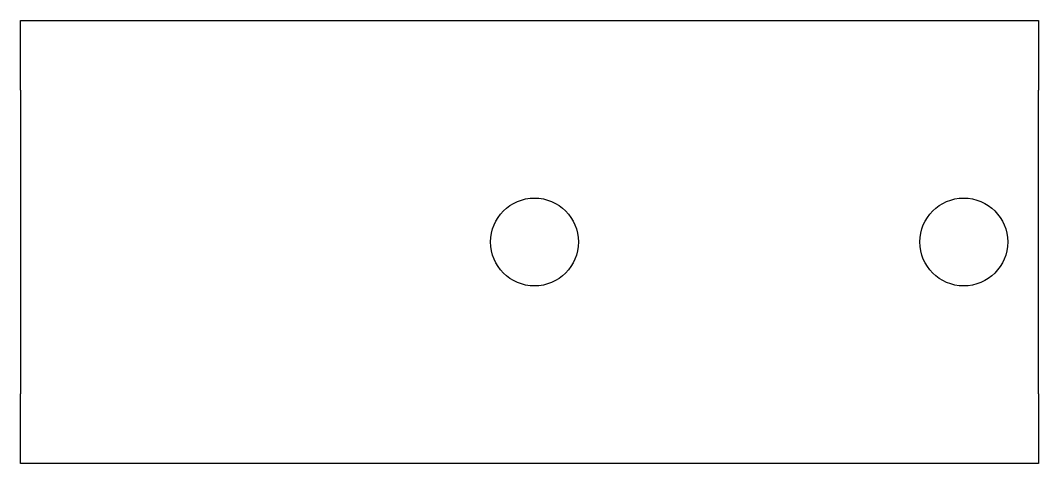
# Model space of a CAD drawing. Header units: millimetres. Extents: x 349 to 451, y 228 to 272.
import ezdxf

# ---------------------------------------------------------------- set-up
doc = ezdxf.new("R2010")
doc.units = ezdxf.units.MM
doc.layers.add('Default', color=7, linetype='Continuous')
doc.layers.add('GUIA', color=7, linetype='Continuous')

# ---------------------------------------------------------------- blocks, each defined once
blk = doc.blocks.new('SE')
at = {"layer": 'GUIA', "color": 7, "linetype": 'Continuous'}
for p, q in [((0, 37.36), (0, 44.36)), ((0, 44.36), (102, 44.36)), ((102, 44.36), (102, 37.36)), ((0, 37.36), (0, 33.18)), ((102, 33.18), (102, 37.36)), ((0, 33.18), (0, 11.18)), ((102, 11.18), (102, 33.18)), ((0, 11.18), (0, 7)), ((102, 7), (102, 11.18)), ((0, 0), (0, 7)), ((102, 7), (102, 0)), ((102, 0), (0, 0))]:
    blk.add_line(p, q, dxfattribs=at)

msp = doc.modelspace()

# ---------------------------------------------------------------- linework, layer by layer
at = {"layer": 'Default', "color": 7, "linetype": 'Continuous'}
for centre in [(400.5, 250), (443.5, 250)]:
    msp.add_circle(centre, 4.4, dxfattribs=at)

# ---------------------------------------------------------------- block references
at = {"layer": 'Default', "color": 7}
msp.add_blockref('SE', (349, 227.82), dxfattribs=at)

doc.saveas('drawing.dxf')
